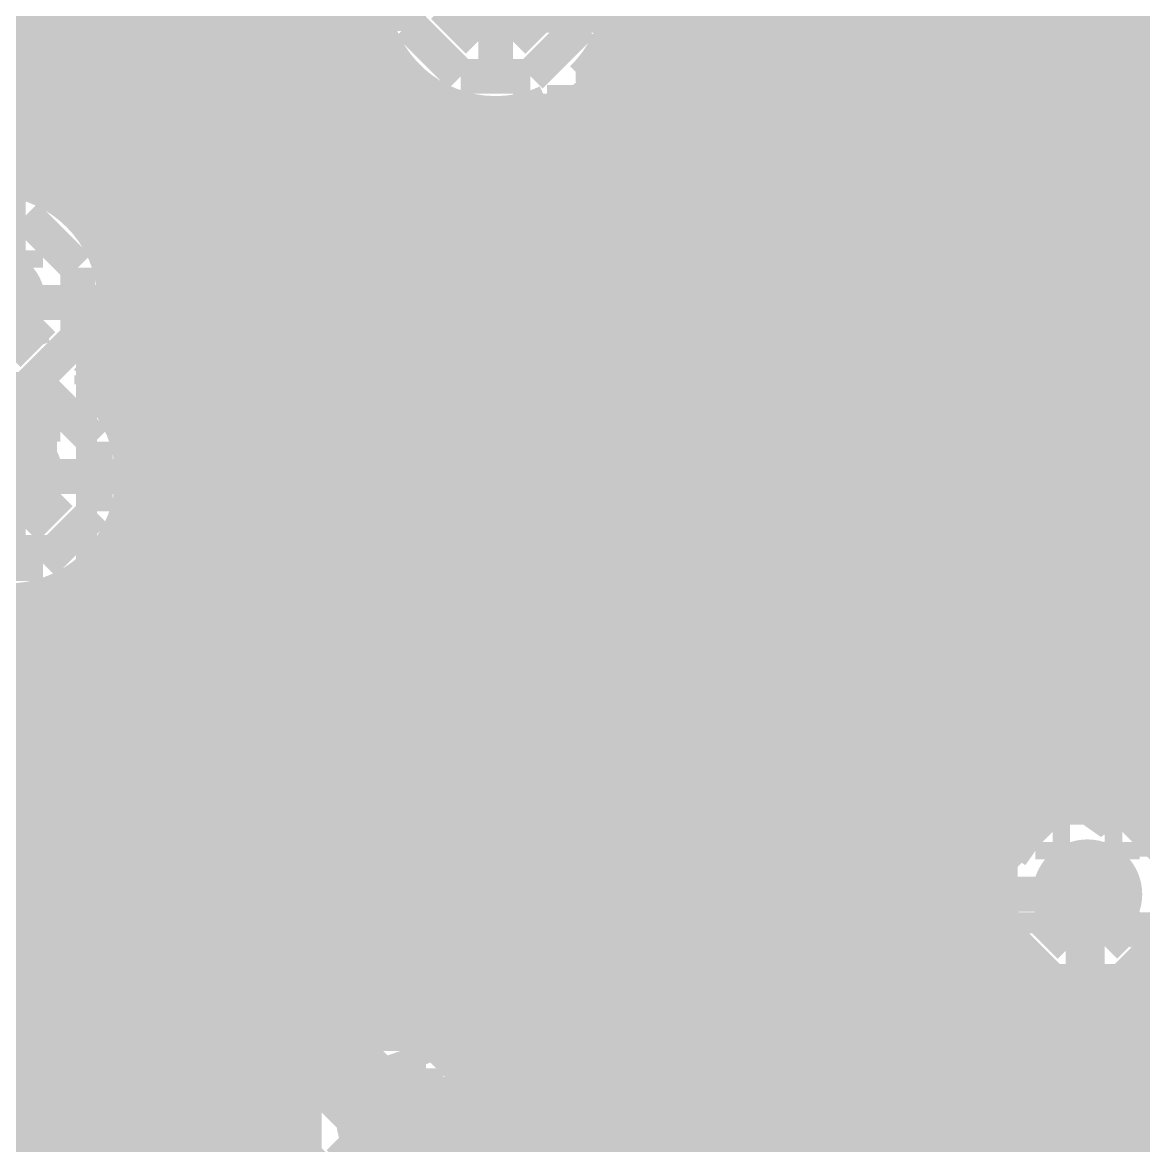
# Model space of a CAD drawing. Extents: x -5 to 157, y -120 to 103.
# Drawn here: x 12.68 to 20.86, y 2.99 to 11.19 of the extents above; entities that cross this region are included whole.
import ezdxf

# ---------------------------------------------------------------- set-up
doc = ezdxf.new("R2010")
doc.units = 0
doc.header["$MEASUREMENT"] = 0
doc.layers.get('0').update_dxf_attribs({"linetype": 'CONTINUOUS'})
for name, color, linetype in [('22-304-2_BOT', 7, 'CONTINUOUS'), ('22-304-2_DRD', 7, 'CONTINUOUS'), ('22-304-2_DRL', 2, 'CONTINUOUS'), ('22-304-2_IN1', 4, 'CONTINUOUS'), ('22-304-2_IN2', 3, 'CONTINUOUS'), ('22-304-2_SMB', 5, 'CONTINUOUS'), ('22-304-2_SPB', 14, 'CONTINUOUS'), ('22-304-2_SSB', 12, 'CONTINUOUS'), ('22-304-2_TOP', 13, 'CONTINUOUS'), ('THRUHOLE_TAP', 7, 'CONTINUOUS')]:
    doc.layers.add(name, color=color, linetype=linetype)

# ---------------------------------------------------------------- blocks, each defined once
blk = doc.blocks.new('RECTANGLE_3')
blk.add_solid([(0.4826, 0.4064), (0.4826, -0.4064), (-0.4826, 0.4064), (-0.4826, -0.4064)])
blk = doc.blocks.new('ROUND_39')
at = {"const_width": 0.40005}
blk.add_lwpolyline([(-0.200024, 0, 1), (0.200024, 0, 1)], format="xyb", close=True, dxfattribs=at)
blk = doc.blocks.new('RECTANGLE_47')
blk.add_solid([(0.4064, 0.4826), (0.4064, -0.4826), (-0.4064, 0.4826), (-0.4064, -0.4826)])
blk = doc.blocks.new('RECTANGLE_74')
blk.add_solid([(0.25019, 0.50038), (0.25019, -0.50038), (-0.25019, 0.50038), (-0.25019, -0.50038)])
blk = doc.blocks.new('ROUND_88')
at = {"const_width": 0.10033}
blk.add_lwpolyline([(-0.050164, 0, 1), (0.050164, 0, 1)], format="xyb", close=True, dxfattribs=at)
blk = doc.blocks.new('ROUND_38')
at = {"const_width": 0.40005}
blk.add_lwpolyline([(-0.200024, 0, 1), (0.200024, 0, 1)], format="xyb", close=True, dxfattribs=at)
blk = doc.blocks.new('ROUND_42')
at = {"const_width": 0.40005}
blk.add_lwpolyline([(-0.200024, 0, 1), (0.200024, 0, 1)], format="xyb", close=True, dxfattribs=at)
blk = doc.blocks.new('ROUND_80')
at = {"const_width": 0.10033}
blk.add_lwpolyline([(-0.050164, 0, 1), (0.050164, 0, 1)], format="xyb", close=True, dxfattribs=at)

msp = doc.modelspace()

# ---------------------------------------------------------------- linework, layer by layer
at = {"layer": '22-304-2_BOT'}
for points, const_width in [([(2.54, 29.845), (5.08, 29.845), (9.017, 25.908), (9.017, 10.16), (10.414, 8.763), (10.414, 5.842), (13.335, 2.921), (13.335, -2.286), (13.6271, -2.5781), (16.4338, -2.5781)], 0.254), ([(13.081, 15.8623), (13.081, 9.7917)], 0.254), ([(11.684, 15.621), (11.684, 8.763), (12.573, 7.874)], 0.254), ([(13.2842, 15.36446), (13.2842, 9.49198)], 0.254), ([(13.5128, 15.36446), (13.5128, 9.2456)], 0.254), ([(13.7414, 15.36446), (13.7414, 9.2456)], 0.254), ([(13.97, 15.36446), (13.97, 9.2456)], 0.254), ([(14.1986, 15.36446), (14.1986, 9.2456)], 0.254), ([(14.4272, 15.36446), (14.4272, 9.2456)], 0.254), ([(14.6558, 15.36446), (14.6558, 9.2456)], 0.254), ([(14.8844, 15.36446), (14.8844, 9.2456)], 0.254), ([(15.113, 12.5603), (15.113, 5.78612)], 0.254), ([(17.7038, 11.43), (16.129, 11.43)], 0.635), ([(17.7038, 11.43), (16.129, 11.43)], 0.635), ([(15.27302, 11.1252), (13.081, 11.1252)], 0.254), ([(15.3416, 10.97788), (15.3416, 5.71246)], 0.254), ([(15.39494, 10.8966), (13.081, 10.8966)], 0.254), ([(15.5702, 10.71372), (15.5702, 9.2456)], 0.254), ([(15.63624, 10.668), (13.081, 10.668)], 0.254), ([(15.7988, 10.58418), (15.7988, 9.2456)], 0.254), ([(16.0274, 10.5283), (16.0274, 9.2456)], 0.254), ([(16.256, 10.53084), (16.256, 9.2456)], 0.254), ([(16.4846, 10.59434), (16.4846, 9.2456)], 0.254), ([(16.7894, 10.6045), (16.50492, 10.6045)], 0.254), ([(16.7894, 10.6045), (16.50492, 10.6045)], 0.254), ([(16.7132, 10.6045), (16.7132, 9.2456)], 0.254), ([(16.7894, 10.6045), (16.7894, 10.4394)], 0.254), ([(16.7894, 10.4394), (13.081, 10.4394)], 0.254), ([(18.2118, 10.4394), (16.7894, 10.4394)], 0.254), ([(16.9418, 10.4394), (16.9418, 9.2456)], 0.254), ([(17.1704, 10.4394), (17.1704, 9.2456)], 0.254), ([(17.399, 10.4394), (17.399, 9.2456)], 0.254), ([(17.6276, 10.4394), (17.6276, 9.2456)], 0.254), ([(17.8562, 10.4394), (17.8562, 9.2456)], 0.254), ([(18.0848, 10.4394), (18.0848, 9.2456)], 0.254), ([(18.3134, 10.4394), (18.3134, 9.2456)], 0.254), ([(18.542, 10.4394), (18.542, 9.2456)], 0.254), ([(19.58594, 10.4394), (18.6182, 10.4394)], 0.254), ([(18.7706, 10.4394), (18.7706, 9.2456)], 0.254), ([(18.9992, 10.4394), (18.9992, 9.2456)], 0.254), ([(19.2278, 10.4394), (19.2278, 9.2456)], 0.254), ([(19.4564, 10.4394), (19.4564, 10.1854)], 0.254), ([(19.46402, 10.2108), (13.081, 10.2108)], 0.254), ([(19.41576, 9.9822), (13.081, 9.9822)], 0.254), ([(13.97, 9.906), (13.97, 8.3312), (13.97, 9.906)], 0.254), ([(13.97, 8.3312), (13.97, 9.906)], 0.254), ([(16.51, 9.906), (16.51, 8.3312)], 0.254), ([(16.51, 9.906), (16.51, 8.3312)], 0.254), ([(16.51, 8.3312), (16.51, 9.906)], 0.254), ([(18.415, 9.906), (18.415, 8.3312), (18.415, 9.906)], 0.254), ([(20.32, 9.906), (20.32, 8.3312)], 0.254), ([(19.42592, 9.7536), (13.1191, 9.7536)], 0.254), ([(19.4564, 9.6266), (19.4564, 9.2456)], 0.254), ([(19.49704, 9.525), (13.26896, 9.525)], 0.254), ([(19.6469, 9.2964), (13.34008, 9.2964)], 0.254), ([(14.9606, 9.2456), (13.3477, 9.2456)], 0.254), ([(13.97, 9.1821), (13.97, 8.3312)], 0.381), ([(14.9606, 9.2456), (14.9606, 7.8232)], 0.254), ([(15.5194, 9.2456), (15.5194, 7.8232)], 0.254), ([(17.4244, 9.2456), (15.5194, 9.2456)], 0.254), ([(16.51, 9.1821), (16.51, 8.3312)], 0.381), ([(17.5006, 9.2456), (17.4244, 9.2456)], 0.254), ([(19.3294, 9.2456), (17.5006, 9.2456)], 0.254), ([(18.415, 9.1821), (18.415, 8.3312)], 0.381), ([(19.4056, 9.2456), (19.3294, 9.2456)], 0.254), ([(19.685, 9.2456), (19.4056, 9.2456)], 0.254), ([(21.2344, 9.2456), (20.955, 9.2456)], 0.254), ([(15.5194, 9.0678), (14.9606, 9.0678)], 0.254), ([(15.5194, 8.8392), (14.9606, 8.8392)], 0.254), ([(15.5194, 8.6106), (14.9606, 8.6106)], 0.254), ([(14.8971, 8.3312), (13.97, 8.3312)], 0.381), ([(15.5194, 8.382), (14.9606, 8.382)], 0.254), ([(15.5829, 8.3312), (16.51, 8.3312)], 0.381), ([(15.5194, 8.1534), (14.9606, 8.1534)], 0.254), ([(15.5194, 7.9248), (14.9606, 7.9248)], 0.254), ([(14.9606, 7.8232), (14.9606, 7.4168)], 0.254), ([(15.5194, 7.8232), (15.5194, 7.4168)], 0.254), ([(15.5194, 7.6962), (14.9606, 7.6962)], 0.254), ([(15.5194, 7.4676), (14.9606, 7.4676)], 0.254), ([(14.9606, 7.4168), (14.9606, 6.0706)], 0.254), ([(15.5194, 7.4168), (15.5194, 5.9944)], 0.254), ([(15.5194, 7.239), (14.9606, 7.239)], 0.254), ([(15.5194, 7.0104), (14.9606, 7.0104)], 0.254), ([(13.97, 6.9088), (13.97, 5.1562)], 0.254), ([(17.22882, 4.445), (17.145, 4.52882), (17.145, 6.223), (16.51, 6.858), (16.51, 6.9088)], 0.254), ([(18.415, 6.9088), (18.415, 4.52882), (18.32864, 4.445)], 0.254), ([(22.225, 6.9088), (20.32, 6.9088)], 0.254), ([(15.5194, 6.7818), (14.9606, 6.7818)], 0.254), ([(15.5194, 6.5532), (14.9606, 6.5532)], 0.254), ([(15.5194, 6.3246), (14.9606, 6.3246)], 0.254), ([(15.5194, 6.096), (14.9606, 6.096)], 0.254), ([(14.9606, 6.0706), (14.9606, 5.9944)], 0.254), ([(14.9606, 5.9944), (14.9606, 5.7912)], 0.254), ([(16.47444, 5.9944), (15.5194, 5.9944)], 0.254), ([(15.5702, 5.9944), (15.5702, 5.51942)], 0.254), ([(15.7988, 5.9944), (15.7988, 5.29082)], 0.254), ([(16.0274, 5.9944), (16.0274, 5.06222)], 0.254), ([(16.256, 5.9944), (16.256, 4.83362)], 0.254), ([(16.47444, 5.9944), (16.51, 5.95884)], 0.254), ([(16.4846, 5.98424), (16.4846, 5.45338)], 0.254), ([(16.51, 5.95884), (16.51, 5.45338)], 0.254), ([(16.51, 5.8674), (14.9606, 5.8674)], 0.254), ([(15.0368, 5.7912), (14.9606, 5.7912)], 0.254), ([(16.51, 5.6388), (15.44828, 5.6388)], 0.254), ([(15.48892, 5.6007), (16.4719, 4.61772)], 0.254), ([(16.51, 5.45338), (16.4719, 5.45338)], 0.254), ([(16.4719, 5.45338), (16.4719, 4.61772)], 0.254), ([(16.4719, 5.4102), (15.67942, 5.4102)], 0.254), ([(19.41576, 1.905), (19.41576, 0.74676), (19.177, 0.508), (17.526, 0.508), (17.018, 1.016), (17.018, 3.175), (15.0368, 5.1562), (13.97, 5.1562)], 0.254), ([(16.4719, 5.1816), (15.90802, 5.1816)], 0.254), ([(16.4719, 4.953), (16.13662, 4.953)], 0.254), ([(20.447, 4.826), (20.41652, 4.79552), (20.41652, 1.905)], 0.254), ([(16.4719, 4.7244), (16.36522, 4.7244)], 0.254), ([(18.415, 1.905), (18.415, 3.048), (17.22882, 4.23164), (17.22882, 4.445)], 0.254), ([(18.91538, 1.905), (18.91538, 3.56362), (18.32864, 4.14782), (18.32864, 4.445)], 0.254), ([(13.97, 3.7338), (14.8082, 3.7338), (15.367, 3.175)], 0.635)]:
    msp.add_lwpolyline(points, dxfattribs=dict(at, const_width=const_width))
at = {"layer": '22-304-2_BOT', "const_width": 0.254}
for points in [[(15.22222, 11.43, 0.4142136), (16.129, 10.52322)], [(16.129, 10.52322, 0.1072388), (16.5048, 10.60476)], [(19.58594, 10.4394, 0.1584014), (19.41261, 9.906)], [(19.41322, 9.906, 0.2014867), (19.68519, 9.25849)], [(20.955, 9.2583, 0.2014867), (21.22705, 9.906)], [(13.3477, 9.2456, 0.172454), (13.08125, 9.79195)], [(15.48638, 5.60578, 0.1989124), (15.0368, 5.792)], [(15.48638, 5.60578, 0.1989124), (15.0368, 5.792)]]:
    msp.add_lwpolyline(points, format="xyb", dxfattribs=at)
at = {"layer": '22-304-2_DRD', "const_width": 0.254}
for points in [[(15.494, 11.684), (15.494, 11.176)], [(15.494, 11.684), (15.494, 11.176)], [(16.764, 11.176), (16.764, 11.684)], [(16.764, 11.176), (16.764, 11.684)], [(16.002, 11.049), (15.748, 11.303)], [(16.002, 11.049), (15.748, 11.303)], [(16.51, 11.303), (16.256, 11.049)], [(16.51, 11.303), (16.256, 11.049)], [(15.494, 11.176), (15.875, 10.795)], [(15.494, 11.176), (15.875, 10.795)], [(16.383, 10.795), (16.764, 11.176)], [(16.383, 10.795), (16.764, 11.176)], [(16.256, 11.049), (16.002, 11.049)], [(16.256, 11.049), (16.002, 11.049)], [(15.875, 10.795), (16.383, 10.795)], [(15.875, 10.795), (16.383, 10.795)], [(13.716, 10.541), (13.335, 10.16)], [(13.716, 10.541), (13.335, 10.16)], [(13.716, 10.541), (13.335, 10.16)], [(14.224, 10.541), (13.716, 10.541)], [(14.224, 10.541), (13.716, 10.541)], [(14.224, 10.541), (13.716, 10.541)], [(14.605, 10.16), (14.224, 10.541)], [(14.605, 10.16), (14.224, 10.541)], [(14.605, 10.16), (14.224, 10.541)], [(16.256, 10.541), (15.875, 10.16)], [(16.256, 10.541), (15.875, 10.16)], [(16.256, 10.541), (15.875, 10.16)], [(16.764, 10.541), (16.256, 10.541)], [(16.764, 10.541), (16.256, 10.541)], [(16.764, 10.541), (16.256, 10.541)], [(17.145, 10.16), (16.764, 10.541)], [(17.145, 10.16), (16.764, 10.541)], [(17.145, 10.16), (16.764, 10.541)], [(18.161, 10.541), (17.78, 10.16)], [(18.161, 10.541), (17.78, 10.16)], [(18.669, 10.541), (18.161, 10.541)], [(18.669, 10.541), (18.161, 10.541)], [(19.05, 10.16), (18.669, 10.541)], [(19.05, 10.16), (18.669, 10.541)], [(20.066, 10.541), (19.685, 10.16)], [(20.574, 10.541), (20.066, 10.541)], [(20.955, 10.16), (20.574, 10.541)], [(13.716, 10.287), (13.716, 10.16)], [(13.843, 10.287), (13.716, 10.287)], [(13.716, 10.287), (13.716, 10.16)], [(13.843, 10.287), (13.716, 10.287)], [(13.716, 10.287), (13.716, 10.16)], [(13.843, 10.287), (13.716, 10.287)], [(13.843, 10.16), (13.843, 10.287)], [(13.843, 10.16), (13.843, 10.287)], [(13.843, 10.16), (13.843, 10.287)], [(14.097, 10.287), (14.097, 10.16)], [(14.224, 10.287), (14.097, 10.287)], [(14.097, 10.287), (14.097, 10.16)], [(14.224, 10.287), (14.097, 10.287)], [(14.097, 10.287), (14.097, 10.16)], [(14.224, 10.287), (14.097, 10.287)], [(14.224, 10.16), (14.224, 10.287)], [(14.224, 10.16), (14.224, 10.287)], [(14.224, 10.16), (14.224, 10.287)], [(16.256, 10.287), (16.256, 10.16)], [(16.383, 10.287), (16.256, 10.287)], [(16.256, 10.287), (16.256, 10.16)], [(16.383, 10.287), (16.256, 10.287)], [(16.256, 10.287), (16.256, 10.16)], [(16.383, 10.287), (16.256, 10.287)], [(16.383, 10.16), (16.383, 10.287)], [(16.383, 10.16), (16.383, 10.287)], [(16.383, 10.16), (16.383, 10.287)], [(16.637, 10.287), (16.637, 10.16)], [(16.764, 10.287), (16.637, 10.287)], [(16.637, 10.287), (16.637, 10.16)], [(16.764, 10.287), (16.637, 10.287)], [(16.637, 10.287), (16.637, 10.16)], [(16.764, 10.287), (16.637, 10.287)], [(16.764, 10.16), (16.764, 10.287)], [(16.764, 10.16), (16.764, 10.287)], [(16.764, 10.16), (16.764, 10.287)], [(18.161, 10.287), (18.161, 10.16)], [(18.288, 10.287), (18.161, 10.287)], [(18.161, 10.287), (18.161, 10.16)], [(18.288, 10.287), (18.161, 10.287)], [(18.288, 10.16), (18.288, 10.287)], [(18.288, 10.16), (18.288, 10.287)], [(18.542, 10.287), (18.542, 10.16)], [(18.669, 10.287), (18.542, 10.287)], [(18.542, 10.287), (18.542, 10.16)], [(18.669, 10.287), (18.542, 10.287)], [(18.669, 10.16), (18.669, 10.287)], [(18.669, 10.16), (18.669, 10.287)], [(20.066, 10.287), (20.066, 10.16)], [(20.193, 10.287), (20.066, 10.287)], [(20.193, 10.16), (20.193, 10.287)], [(20.447, 10.287), (20.447, 10.16)], [(20.574, 10.287), (20.447, 10.287)], [(20.574, 10.16), (20.574, 10.287)], [(13.335, 10.16), (13.335, 9.652)], [(13.335, 10.16), (13.335, 9.652)], [(13.335, 10.16), (13.335, 9.652)], [(13.716, 10.16), (13.843, 10.16)], [(13.716, 10.16), (13.843, 10.16)], [(13.716, 10.16), (13.843, 10.16)], [(14.097, 10.16), (14.224, 10.16)], [(14.097, 10.16), (14.224, 10.16)], [(14.097, 10.16), (14.224, 10.16)], [(14.605, 9.652), (14.605, 10.16)], [(14.605, 9.652), (14.605, 10.16)], [(14.605, 9.652), (14.605, 10.16)], [(15.875, 10.16), (15.875, 9.652)], [(15.875, 10.16), (15.875, 9.652)], [(15.875, 10.16), (15.875, 9.652)], [(16.256, 10.16), (16.383, 10.16)], [(16.256, 10.16), (16.383, 10.16)], [(16.256, 10.16), (16.383, 10.16)], [(16.637, 10.16), (16.764, 10.16)], [(16.637, 10.16), (16.764, 10.16)], [(16.637, 10.16), (16.764, 10.16)], [(17.145, 9.652), (17.145, 10.16)], [(17.145, 9.652), (17.145, 10.16)], [(17.145, 9.652), (17.145, 10.16)], [(17.78, 10.16), (17.78, 9.652)], [(17.78, 10.16), (17.78, 9.652)], [(18.161, 10.16), (18.288, 10.16)], [(18.161, 10.16), (18.288, 10.16)], [(18.542, 10.16), (18.669, 10.16)], [(18.542, 10.16), (18.669, 10.16)], [(19.05, 9.652), (19.05, 10.16)], [(19.05, 9.652), (19.05, 10.16)], [(19.685, 10.16), (19.685, 9.652)], [(20.066, 10.16), (20.193, 10.16)], [(20.447, 10.16), (20.574, 10.16)], [(20.955, 9.652), (20.955, 10.16)], [(12.7, 9.779), (12.192, 9.779)], [(13.081, 9.398), (12.7, 9.779)], [(13.843, 9.525), (13.589, 9.779)], [(13.843, 9.525), (13.589, 9.779)], [(13.843, 9.525), (13.589, 9.779)], [(14.351, 9.779), (14.097, 9.525)], [(14.351, 9.779), (14.097, 9.525)], [(14.351, 9.779), (14.097, 9.525)], [(16.383, 9.525), (16.129, 9.779)], [(16.383, 9.525), (16.129, 9.779)], [(16.383, 9.525), (16.129, 9.779)], [(16.891, 9.779), (16.637, 9.525)], [(16.891, 9.779), (16.637, 9.525)], [(16.891, 9.779), (16.637, 9.525)], [(18.288, 9.525), (18.034, 9.779)], [(18.288, 9.525), (18.034, 9.779)], [(18.796, 9.779), (18.542, 9.525)], [(18.796, 9.779), (18.542, 9.525)], [(20.193, 9.525), (19.939, 9.779)], [(20.701, 9.779), (20.447, 9.525)], [(13.335, 9.652), (13.716, 9.271)], [(13.335, 9.652), (13.716, 9.271)], [(13.335, 9.652), (13.716, 9.271)], [(14.224, 9.271), (14.605, 9.652)], [(14.224, 9.271), (14.605, 9.652)], [(14.224, 9.271), (14.605, 9.652)], [(15.875, 9.652), (16.256, 9.271)], [(15.875, 9.652), (16.256, 9.271)], [(15.875, 9.652), (16.256, 9.271)], [(16.764, 9.271), (17.145, 9.652)], [(16.764, 9.271), (17.145, 9.652)], [(16.764, 9.271), (17.145, 9.652)], [(17.78, 9.652), (18.161, 9.271)], [(17.78, 9.652), (18.161, 9.271)], [(18.669, 9.271), (19.05, 9.652)], [(18.669, 9.271), (19.05, 9.652)], [(19.685, 9.652), (20.066, 9.271)], [(20.574, 9.271), (20.955, 9.652)], [(12.573, 9.525), (12.573, 9.398)], [(12.7, 9.525), (12.573, 9.525)], [(12.7, 9.398), (12.7, 9.525)], [(14.097, 9.525), (13.843, 9.525)], [(14.097, 9.525), (13.843, 9.525)], [(14.097, 9.525), (13.843, 9.525)], [(16.637, 9.525), (16.383, 9.525)], [(16.637, 9.525), (16.383, 9.525)], [(16.637, 9.525), (16.383, 9.525)], [(18.542, 9.525), (18.288, 9.525)], [(18.542, 9.525), (18.288, 9.525)], [(20.447, 9.525), (20.193, 9.525)], [(12.573, 9.398), (12.7, 9.398)], [(13.081, 8.89), (13.081, 9.398)], [(13.716, 9.271), (14.224, 9.271)], [(13.716, 9.271), (14.224, 9.271)], [(13.716, 9.271), (14.224, 9.271)], [(16.256, 9.271), (16.764, 9.271)], [(16.256, 9.271), (16.764, 9.271)], [(16.256, 9.271), (16.764, 9.271)], [(18.161, 9.271), (18.669, 9.271)], [(18.161, 9.271), (18.669, 9.271)], [(20.066, 9.271), (20.574, 9.271)], [(12.827, 9.017), (12.573, 8.763)], [(12.7, 8.509), (13.081, 8.89)], [(12.573, 8.763), (12.319, 8.763)], [(12.192, 8.509), (12.7, 8.509)], [(12.827, 8.509), (12.319, 8.509)], [(13.208, 8.128), (12.827, 8.509)], [(12.7, 8.255), (12.7, 8.128)], [(12.827, 8.255), (12.7, 8.255)], [(12.827, 8.128), (12.827, 8.255)], [(12.7, 8.128), (12.827, 8.128)], [(13.208, 7.62), (13.208, 8.128)], [(12.954, 7.747), (12.7, 7.493)], [(12.827, 7.239), (13.208, 7.62)], [(12.7, 7.493), (12.446, 7.493)], [(12.319, 7.239), (12.827, 7.239)], [(20.193, 5.461), (19.812, 5.08)], [(20.701, 5.461), (20.193, 5.461)], [(21.082, 5.08), (20.701, 5.461)], [(20.193, 5.207), (20.193, 5.08)], [(20.32, 5.207), (20.193, 5.207)], [(20.32, 5.08), (20.32, 5.207)], [(20.574, 5.207), (20.574, 5.08)], [(20.701, 5.207), (20.574, 5.207)], [(20.701, 5.08), (20.701, 5.207)], [(19.812, 5.08), (19.812, 4.572)], [(20.193, 5.08), (20.32, 5.08)], [(20.574, 5.08), (20.701, 5.08)], [(20.32, 4.445), (20.066, 4.699)], [(20.828, 4.699), (20.574, 4.445)], [(19.812, 4.572), (20.193, 4.191)], [(20.701, 4.191), (21.082, 4.572)], [(20.574, 4.445), (20.32, 4.445)], [(20.193, 4.191), (20.701, 4.191)], [(15.113, 3.81), (14.732, 3.429)], [(15.621, 3.81), (15.113, 3.81)], [(16.002, 3.429), (15.621, 3.81)], [(15.113, 3.556), (15.113, 3.429)], [(15.24, 3.556), (15.113, 3.556)], [(15.24, 3.429), (15.24, 3.556)], [(15.494, 3.556), (15.494, 3.429)], [(15.621, 3.556), (15.494, 3.556)], [(15.621, 3.429), (15.621, 3.556)], [(14.732, 3.429), (14.732, 2.921)], [(15.113, 3.429), (15.24, 3.429)], [(15.494, 3.429), (15.621, 3.429)], [(16.002, 2.921), (16.002, 3.429)], [(15.24, 2.794), (14.986, 3.048)], [(15.748, 3.048), (15.494, 2.794)], [(14.732, 2.921), (15.113, 2.54)], [(15.621, 2.54), (16.002, 2.921)]]:
    msp.add_lwpolyline(points, dxfattribs=at)
at = {"layer": '22-304-2_IN1', "const_width": 0.254}
for points in [[(13.6398, 17.61744), (13.6398, 10.75182)], [(13.4112, 17.53108), (13.4112, 10.61974)], [(13.1826, 15.97914), (13.1826, 10.35812)], [(12.954, 15.75816), (12.954, 9.89584)], [(12.7254, 15.6464), (12.7254, 10.0076)], [(13.8684, 14.32814), (13.8684, 10.8077)], [(14.097, 14.10716), (14.097, 10.80516)], [(14.3256, 13.9954), (14.3256, 10.74166)], [(15.0114, 14.0462), (15.0114, 4.572)], [(14.5542, 13.95222), (14.5542, 10.59942)], [(14.7828, 13.96746), (14.7828, 10.30986)], [(17.7546, 13.20038), (17.7546, 10.5283)], [(17.0688, 13.08608), (17.0688, 10.61974)], [(17.526, 13.09878), (17.526, 10.08888)], [(17.2974, 13.06322), (17.2974, 10.35812)], [(15.23746, 11.2522), (10.72388, 11.2522)], [(15.24, 11.24712), (15.24, 4.572)], [(17.87144, 11.2522), (17.018, 11.2522)], [(15.3162, 11.0236), (10.92708, 11.0236)], [(17.78762, 11.0236), (16.93926, 11.0236)], [(16.8402, 10.86612), (16.8402, 10.75182)], [(17.78, 10.922), (17.78, 10.5537)], [(18.415, 10.922), (18.415, 10.63498)], [(23.4442, 10.922), (18.415, 10.922)], [(18.6182, 10.922), (18.6182, 10.60704)], [(18.8468, 10.922), (18.8468, 10.49274)], [(19.0754, 10.922), (19.0754, 10.21588)], [(19.304, 10.922), (19.304, -14.6304)], [(19.5326, 10.922), (19.5326, -14.58722)], [(19.7612, 10.922), (19.7612, 5.07492)], [(19.9898, 10.922), (19.9898, 5.39496)], [(20.2184, 10.922), (20.2184, 5.51942)], [(20.447, 10.922), (20.447, 5.55498)], [(20.6756, 10.922), (20.6756, 5.51942)], [(20.9042, 10.922), (20.9042, 5.39496)], [(13.78712, 10.795), (11.03122, 10.795)], [(15.4813, 10.795), (14.15288, 10.795)], [(15.4686, 10.8077), (15.4686, 4.572)], [(17.78, 10.795), (16.7767, 10.795)], [(23.40356, 10.7442), (18.415, 10.7442)], [(15.6972, 10.63244), (15.6972, 10.30986)], [(13.3477, 10.5664), (11.06678, 10.5664)], [(15.8496, 10.5664), (14.5923, 10.5664)], [(17.78, 10.5664), (17.1323, 10.5664)], [(23.41626, 10.5156), (18.81632, 10.5156)], [(13.17244, 10.3378), (11.04392, 10.3378)], [(15.71244, 10.3378), (14.76756, 10.3378)], [(17.61744, 10.3378), (17.30756, 10.3378)], [(23.5077, 10.287), (19.0373, 10.287)], [(13.08608, 10.1092), (10.95756, 10.1092)], [(15.62608, 10.1092), (14.85392, 10.1092)], [(17.53108, 10.1092), (17.39392, 10.1092)], [(23.72868, 10.0584), (19.12874, 10.0584)], [(13.06322, 9.8806), (12.97686, 9.8806)], [(15.60322, 9.8806), (14.87678, 9.8806)], [(17.50822, 9.8806), (17.41678, 9.8806)], [(28.58008, 9.8298), (19.14144, 9.8298)], [(17.526, 9.72312), (17.526, 4.572)], [(15.63878, 9.652), (14.84122, 9.652)], [(17.54378, 9.652), (17.38122, 9.652)], [(19.0754, 9.59612), (19.0754, -14.76756)], [(28.26004, 9.6012), (19.07794, 9.6012)], [(14.7828, 9.50214), (14.7828, 4.572)], [(15.6972, 9.50214), (15.6972, 4.572)], [(15.74038, 9.4234), (14.73708, 9.4234)], [(17.64538, 9.4234), (17.27708, 9.4234)], [(17.2974, 9.45388), (17.2974, 4.572)], [(18.8468, 9.31672), (18.8468, -15.1511)], [(28.13558, 9.3726), (18.91284, 9.3726)], [(17.7546, 9.2837), (17.7546, 4.572)], [(17.78, 9.2583), (17.78, 4.572)], [(13.40612, 9.1948), (13.35278, 9.1948)], [(13.4112, 9.18972), (13.4112, 8.22198)], [(15.94612, 9.1948), (14.53388, 9.1948)], [(14.5542, 9.21004), (14.5542, 4.572)], [(15.9258, 9.21004), (15.9258, 4.572)], [(17.0688, 9.18972), (17.0688, 4.572)], [(17.78, 9.1948), (17.07388, 9.1948)], [(18.415, 9.17702), (18.415, 3.937)], [(28.10002, 9.144), (18.415, 9.144)], [(18.6182, 9.20496), (18.6182, -3.04292)], [(13.6398, 9.06018), (13.6398, 4.572)], [(14.3256, 9.07034), (14.3256, 4.572)], [(16.1544, 9.07034), (16.1544, 4.572)], [(16.8402, 9.06018), (16.8402, 4.572)], [(13.8684, 9.0043), (13.8684, 4.572)], [(14.097, 9.00684), (14.097, 4.572)], [(16.383, 9.00684), (16.383, 4.572)], [(16.6116, 9.0043), (16.6116, 4.572)], [(17.78, 8.9662), (13.335, 8.9662)], [(28.13558, 8.9154), (18.415, 8.9154)], [(17.78, 8.7376), (13.25626, 8.7376)], [(28.26004, 8.6868), (18.415, 8.6868)], [(13.1826, 8.61314), (13.1826, 8.5471)], [(17.78, 8.509), (13.2207, 8.509)], [(28.39212, 8.4582), (18.415, 8.4582)], [(17.78, 8.2804), (13.38326, 8.2804)], [(28.19146, 8.2296), (18.415, 8.2296)], [(17.78, 8.0518), (13.462, 8.0518)], [(28.11018, 8.001), (18.415, 8.001)], [(17.78, 7.8232), (13.47978, 7.8232)], [(28.1051, 7.7724), (18.415, 7.7724)], [(17.78, 7.5946), (13.4366, 7.5946)], [(13.4112, 7.52602), (13.4112, 4.572)], [(28.17876, 7.5438), (18.415, 7.5438)], [(17.78, 7.366), (13.32484, 7.366)], [(27.7749, 7.3152), (18.415, 7.3152)], [(13.1826, 7.2009), (13.1826, 4.572)], [(17.78, 7.1374), (13.10386, 7.1374)], [(27.39136, 7.0866), (18.415, 7.0866)], [(12.954, 7.05104), (12.954, 4.572)], [(12.7254, 6.97992), (12.7254, 4.572)], [(17.78, 6.9088), (11.70686, 6.9088)], [(27.2542, 6.858), (18.415, 6.858)], [(17.78, 6.6802), (11.99642, 6.6802)], [(27.21102, 6.6294), (18.415, 6.6294)], [(17.78, 6.4516), (12.13866, 6.4516)], [(27.23896, 6.4008), (18.415, 6.4008)], [(17.78, 6.223), (12.20216, 6.223)], [(26.48712, 6.1722), (18.415, 6.1722)], [(17.78, 5.9944), (12.2047, 5.9944)], [(26.28646, 5.9436), (18.415, 5.9436)], [(17.78, 5.7658), (12.14882, 5.7658)], [(26.20518, 5.715), (18.415, 5.715)], [(17.78, 5.5372), (12.01674, 5.5372)], [(20.13712, 5.4864), (18.415, 5.4864)], [(26.2001, 5.4864), (20.75688, 5.4864)], [(17.78, 5.3086), (11.75512, 5.3086)], [(19.85772, 5.2578), (18.415, 5.2578)], [(17.78, 5.08), (-4.191, 5.08)], [(19.74596, 5.0292), (18.415, 5.0292)], [(17.78, 4.8514), (-4.191, 4.8514)], [(19.71802, 4.8006), (18.415, 4.8006)], [(17.78, 4.6228), (-4.191, 4.6228)], [(17.78, 4.572), (4.445, 4.572)], [(19.7612, 4.572), (18.415, 4.572)], [(19.7612, 4.57708), (19.7612, -14.61516)], [(19.89836, 4.3434), (18.415, 4.3434)], [(19.9898, 4.25704), (19.9898, -7.4549)], [(20.9042, 4.25704), (20.9042, 0.45466)], [(20.2819, 4.1148), (18.415, 4.1148)], [(20.2184, 4.13258), (20.2184, -7.07136)], [(20.447, 4.09702), (20.447, 0.10414)], [(32.004, 4.1148), (20.60956, 4.1148)], [(20.6756, 4.13258), (20.6756, 0.35052)], [(18.415, 3.937), (4.445, 3.937)], [(12.6746, 3.937), (12.6746, -16.002)], [(12.9032, 3.937), (12.9032, -16.002)], [(13.1318, 3.937), (13.1318, -16.002)], [(13.3604, 3.937), (13.3604, -16.002)], [(13.589, 3.937), (13.589, -0.90932)], [(13.8176, 3.937), (13.8176, 0.37084)], [(14.0462, 3.937), (14.0462, 0.53594)], [(14.2748, 3.937), (14.2748, 0.59944)], [(14.5034, 3.937), (14.5034, 0.58674)], [(14.732, 3.937), (14.732, 3.53314)], [(14.9606, 3.937), (14.9606, 3.77952)], [(15.1892, 3.937), (15.1892, 3.88366)], [(15.4178, 3.937), (15.4178, 3.90144)], [(15.6464, 3.937), (15.6464, 3.8481)], [(15.875, 3.937), (15.875, 3.69824)], [(16.1036, 3.937), (16.1036, -16.002)], [(16.3322, 3.937), (16.3322, -16.002)], [(16.5608, 3.937), (16.5608, -16.002)], [(16.7894, 3.937), (16.7894, -16.002)], [(17.018, 3.937), (17.018, -16.002)], [(17.2466, 3.937), (17.2466, -16.002)], [(17.4752, 3.937), (17.4752, -3.0099)], [(17.7038, 3.937), (17.7038, -2.82956)], [(17.9324, 3.937), (17.9324, -2.7559)], [(18.161, 3.937), (18.161, -2.76098)], [(18.3896, 3.937), (18.3896, -2.84226)], [(15.2019, 3.8862), (4.445, 3.8862)], [(32.004, 3.8862), (15.52956, 3.8862)], [(14.81836, 3.6576), (4.445, 3.6576)], [(32.004, 3.6576), (15.9131, 3.6576)], [(14.6812, 3.429), (4.445, 3.429)], [(32.004, 3.429), (16.05026, 3.429)], [(14.63802, 3.2004), (4.445, 3.2004)], [(32.004, 3.2004), (16.09598, 3.2004)], [(14.66596, 2.9718), (11.80592, 2.9718)], [(32.004, 2.9718), (16.06804, 2.9718)]]:
    msp.add_lwpolyline(points, dxfattribs=at)
for points in [[(18.415, 11.557, 0.4142136), (17.78, 10.922)], [(15.22222, 11.43, 0.3343277), (15.87754, 10.55624)], [(16.76146, 10.77722, 0.2030242), (17.03791, 11.43)], [(13.97, 10.81278, 0.4142136), (13.06322, 9.906)], [(13.97, 10.81278, 0.4142136), (13.06322, 9.906)], [(14.87678, 9.906, 0.4142136), (13.97, 10.81278)], [(14.87678, 9.906, 0.4142136), (13.97, 10.81278)], [(17.41678, 9.906, 0.3341116), (16.76146, 10.77722)], [(17.41678, 9.906, 0.3341116), (16.76146, 10.77722)], [(19.14398, 9.906, 0.4142136), (18.415, 10.63498)], [(19.14398, 9.906, 0.4142136), (18.415, 10.63498)], [(15.87754, 10.55624, 0.2025171), (15.60291, 9.906)], [(15.87754, 10.55624, 0.2025171), (15.60291, 9.906)], [(17.78, 10.5537, 0.2014867), (17.50795, 9.906)], [(17.78, 10.5537, 0.2014867), (17.50795, 9.906)], [(13.0683, 9.8044, 0.1912063), (12.446, 10.0514)], [(13.06322, 9.906, 0.0280586), (13.06892, 9.80447)], [(13.06322, 9.906, 0.0280586), (13.06892, 9.80447)], [(13.97, 8.99922, 0.4142136), (14.87678, 9.906)], [(13.97, 8.99922, 0.4142136), (14.87678, 9.906)], [(15.60322, 9.906, 0.4142136), (16.51, 8.99922)], [(15.60322, 9.906, 0.4142136), (16.51, 8.99922)], [(16.51, 8.99922, 0.4142136), (17.41678, 9.906)], [(16.51, 8.99922, 0.4142136), (17.41678, 9.906)], [(17.50822, 9.906, 0.2014867), (17.78019, 9.25849)], [(17.50822, 9.906, 0.2014867), (17.78019, 9.25849)], [(18.415, 9.17702, 0.4142136), (19.14398, 9.906)], [(18.415, 9.17702, 0.4142136), (19.14398, 9.906)], [(13.35278, 9.144, 0.0280581), (13.34708, 9.24553)], [(13.3477, 9.2456, 0.1912063), (13.97, 8.9986)], [(13.3477, 9.2456, 0.1912063), (13.97, 8.9986)], [(13.15212, 8.5725, 0.1717643), (13.35441, 9.144)], [(13.47978, 7.874, 0.2232435), (13.15176, 8.57206)], [(11.66622, 7.874, 0.4142136), (12.573, 6.96722)], [(12.573, 6.96722, 0.4142136), (13.47978, 7.874)], [(20.447, 5.55498, 0.4142136), (19.71802, 4.826)], [(21.17598, 4.826, 0.4142136), (20.447, 5.55498)], [(19.71802, 4.826, 0.4142136), (20.447, 4.09702)], [(20.447, 4.09702, 0.4142136), (21.17598, 4.826)], [(15.367, 3.90398, 0.4142136), (14.63802, 3.175)], [(16.09598, 3.175, 0.4142136), (15.367, 3.90398)], [(14.63802, 3.175, 0.4142136), (15.367, 2.44602)], [(15.367, 2.44602, 0.4142136), (16.09598, 3.175)]]:
    msp.add_lwpolyline(points, format="xyb", dxfattribs=at)
at = {"layer": '22-304-2_IN2', "const_width": 0.254}
for points in [[(19.685, 33.13938), (19.685, 10.71118)], [(19.4564, 32.91078), (19.4564, 10.45972)], [(17.1704, 30.62478), (17.1704, -21.09978)], [(14.4272, 28.58262), (14.4272, 3.58648)], [(14.6558, 28.58516), (14.6558, 3.91414)], [(14.8844, 28.61564), (14.8844, 4.07924)], [(19.2278, 24.60752), (19.2278, -13.05052)], [(17.399, 24.50592), (17.399, -21.32838)], [(17.6276, 24.23414), (17.6276, -21.55698)], [(18.9992, 24.27986), (18.9992, -13.20546)], [(17.8562, 24.08682), (17.8562, -21.78558)], [(18.7706, 24.11222), (18.7706, -13.50264)], [(18.0848, 24.01316), (18.0848, -22.01418)], [(18.3134, 23.99284), (18.3134, -22.24278)], [(18.542, 24.02332), (18.542, -22.47138)], [(14.1986, 18.14576), (14.1986, 0.88646)], [(13.97, 17.72666), (13.97, 0.8255)], [(13.7414, 17.5387), (13.7414, 0.6985)], [(13.5128, 17.43456), (13.5128, 8.28548)], [(19.9136, 16.04264), (19.9136, 10.84834)], [(13.2842, 15.91818), (13.2842, 9.73582)], [(20.1422, 15.74546), (20.1422, 10.91692)], [(13.0556, 15.6845), (13.0556, 9.9695)], [(12.827, 15.5575), (12.827, 10.0965)], [(20.3708, 15.59052), (20.3708, 10.92962)], [(20.5994, 15.50924), (20.5994, 10.89406)], [(12.5984, 15.15364), (12.5984, 10.15746)], [(20.828, 15.10792), (20.828, 10.79754)], [(15.113, 11.28522), (15.113, 4.16814)], [(15.14856, 11.1252), (11.00328, 11.1252)], [(25.11552, 11.1252), (17.10944, 11.1252)], [(15.2527, 10.8966), (11.12266, 10.8966)], [(20.05076, 10.8966), (17.0053, 10.8966)], [(25.03424, 10.8966), (20.5867, 10.8966)], [(16.9418, 10.80262), (16.9418, -20.87118)], [(15.3416, 10.77214), (15.3416, 4.20116)], [(15.44066, 10.668), (11.17854, 10.668)], [(19.63166, 10.668), (16.8148, 10.668)], [(15.5702, 10.56894), (15.5702, 4.18084)], [(16.7132, 10.58672), (16.7132, -20.64258)], [(15.7988, 10.45718), (15.7988, 4.10464)], [(16.4846, 10.46734), (16.4846, -9.60628)], [(15.85976, 10.4394), (11.18108, 10.4394)], [(16.0274, 10.40892), (16.0274, 3.95986)], [(16.256, 10.41146), (16.256, 3.68808)], [(19.4437, 10.4394), (16.3957, 10.4394)], [(19.33956, 10.2108), (11.13028, 10.2108)], [(19.29638, 9.9822), (13.03782, 9.9822)], [(19.304, 9.7536), (13.2715, 9.7536)], [(19.3675, 9.525), (13.3985, 9.525)], [(19.4564, 9.35228), (19.4564, 5.0927)], [(19.4945, 9.2964), (13.45946, 9.2964)], [(19.72818, 9.0678), (13.46962, 9.0678)], [(19.685, 9.09828), (19.685, 5.5118)], [(27.80538, 9.0678), (20.91182, 9.0678)], [(20.828, 9.01446), (20.828, 5.7785)], [(19.9136, 8.96366), (19.9136, 5.7023)], [(20.1422, 8.89508), (20.1422, 5.80644)], [(20.5994, 8.91794), (20.5994, 5.83946)], [(27.84856, 8.8392), (13.42644, 8.8392)], [(20.3708, 8.87984), (20.3708, 5.84962)], [(27.9527, 8.6106), (13.3223, 8.6106)], [(27.93746, 8.382), (13.46454, 8.382)], [(27.84094, 8.1534), (13.56106, 8.1534)], [(27.80284, 7.9248), (13.59662, 7.9248)], [(27.81808, 7.6962), (13.58392, 7.6962)], [(13.5128, 7.46252), (13.5128, 0.46482)], [(27.38628, 7.4676), (13.51534, 7.4676)], [(27.13228, 7.239), (13.37818, 7.239)], [(13.2842, 7.13486), (13.2842, -0.85852)], [(26.99766, 7.0104), (13.12672, 7.0104)], [(13.0556, 6.96722), (13.0556, -16.98498)], [(12.5984, 6.84784), (12.5984, -16.52778)], [(12.827, 6.87832), (12.827, -16.75638)], [(26.92908, 6.7818), (12.065, 6.7818)], [(26.57602, 6.5532), (12.22248, 6.5532)], [(26.21026, 6.3246), (12.30376, 6.3246)], [(26.03246, 6.096), (12.32916, 6.096)], [(25.93594, 5.8674), (12.30376, 5.8674)], [(19.81962, 5.6388), (12.22248, 5.6388)], [(19.60372, 5.4102), (12.065, 5.4102)], [(19.48434, 5.1816), (11.76782, 5.1816)], [(19.42846, 4.953), (-1.27762, 4.953)], [(19.42592, 4.7244), (-1.27762, 4.7244)], [(19.4564, 4.55676), (19.4564, -12.96924)], [(19.47418, 4.4958), (-1.27762, 4.4958)], [(19.58594, 4.2672), (-1.27762, 4.2672)], [(19.685, 4.13766), (19.685, -7.47522)], [(14.81328, 4.0386), (-1.27762, 4.0386)], [(19.78914, 4.0386), (15.92072, 4.0386)], [(19.9136, 3.9497), (19.9136, -6.96214)], [(14.55928, 3.81), (-1.27762, 3.81)], [(20.30222, 3.81), (16.17218, 3.81)], [(20.1422, 3.84556), (20.1422, -6.75894)], [(43.815, 3.81), (20.59178, 3.81)], [(20.5994, 3.81), (20.5994, -6.59892)], [(20.828, 3.8735), (20.828, -6.60146)], [(20.3708, 3.80238), (20.3708, -6.64718)], [(14.42466, 3.5814), (0.56896, 3.5814)], [(43.815, 3.5814), (16.30934, 3.5814)], [(14.35608, 3.3528), (1.38176, 3.3528)], [(43.815, 3.3528), (16.37792, 3.3528)], [(14.34084, 3.1242), (1.8415, 3.1242)], [(43.815, 3.1242), (16.39062, 3.1242)], [(14.37894, 2.8956), (2.18186, 2.8956)], [(43.815, 2.8956), (16.35506, 2.8956)]]:
    msp.add_lwpolyline(points, dxfattribs=at)
for points in [[(15.10284, 11.43, 0.4142136), (16.129, 10.40384)], [(16.129, 10.40384, 0.4142136), (17.15516, 11.43)], [(20.32, 10.93216, 0.4142136), (19.29384, 9.906)], [(21.34616, 9.906, 0.4142136), (20.32, 10.93216)], [(13.47216, 9.144, 0.4142136), (12.446, 10.17016)], [(19.29384, 9.906, 0.4142136), (20.32, 8.87984)], [(20.32, 8.87984, 0.4142136), (21.34616, 9.906)], [(13.3096, 8.58774, 0.1440412), (13.47324, 9.144)], [(13.59916, 7.874, 0.1948193), (13.30995, 8.58808)], [(11.54684, 7.874, 0.4142136), (12.573, 6.84784)], [(12.573, 6.84784, 0.4142136), (13.59916, 7.874)], [(20.447, 5.85216, 0.4142136), (19.42084, 4.826)], [(21.47316, 4.826, 0.4142136), (20.447, 5.85216)], [(19.42084, 4.826, 0.4142136), (20.447, 3.79984)], [(20.447, 3.79984, 0.4142136), (21.47316, 4.826)], [(15.367, 4.20116, 0.4142136), (14.34084, 3.175)], [(16.39316, 3.175, 0.4142136), (15.367, 4.20116)], [(14.34084, 3.175, 0.4142136), (15.367, 2.14884)], [(15.367, 2.14884, 0.4142136), (16.39316, 3.175)]]:
    msp.add_lwpolyline(points, format="xyb", dxfattribs=at)
at = {"layer": '22-304-2_SSB'}
for points, const_width in [([(15.48892, 11.2014), (15.48892, 12.2174), (15.60576, 12.04976)], 0.1524), ([(14.88694, 11.2014), (14.53134, 12.2174), (15.00632, 12.2174)], 0.1524), ([(16.08836, 11.37158), (16.14932, 11.2014), (16.50492, 11.2014), (16.56334, 11.37158), (16.56334, 12.04976), (16.50492, 12.2174), (16.14932, 12.2174), (16.08836, 12.04976)], 0.1524), ([(19.8755, 10.6045), (16.9545, 10.6045), (16.9545, 12.2428), (19.8755, 12.2428), (19.8755, 10.6045)], 0.1524), ([(23.0505, 10.6045), (20.1295, 10.6045), (20.1295, 12.2428), (23.0505, 12.2428), (23.0505, 10.6045)], 0.1524), ([(15.36954, 11.2014), (15.60576, 11.2014)], 0.1524), ([(15.02918, 9.45388), (15.02918, 10.46988), (15.14856, 10.2997)], 0.1524), ([(16.1036, 9.62406), (16.04518, 9.45388), (15.68958, 9.45388), (15.63116, 9.62406), (15.63116, 9.96188), (15.748, 10.13206), (16.1036, 10.13206), (16.1036, 10.46988), (15.63116, 10.46988)], 0.1524), ([(16.46936, 9.62406), (16.52778, 9.45388), (16.88338, 9.45388), (16.9418, 9.62406), (16.9418, 10.2997), (16.88338, 10.46988), (16.52778, 10.46988), (16.46936, 10.2997)], 0.1524), ([(17.6276, 9.45388), (17.74698, 9.62406), (17.8054, 9.7917), (17.8054, 10.13206), (17.74698, 10.2997), (17.6276, 10.46988), (17.51076, 10.46988), (17.39138, 10.2997), (17.33296, 10.13206), (17.33296, 9.7917), (17.39138, 9.62406), (17.51076, 9.45388), (17.6276, 9.45388)], 0.1524), ([(18.6436, 9.62406), (18.58518, 9.45388), (18.22958, 9.45388), (18.17116, 9.62406), (18.17116, 9.96188), (18.288, 10.13206), (18.6436, 10.13206), (18.6436, 10.46988), (18.17116, 10.46988)], 0.1524), ([(19.00936, 9.62406), (19.06778, 9.45388), (19.42338, 9.45388), (19.4818, 9.62406), (19.4818, 10.2997), (19.42338, 10.46988), (19.06778, 10.46988), (19.00936, 10.2997)], 0.1524), ([(14.9098, 9.45388), (15.14856, 9.45388)], 0.1524), ([(12.3444, 8.7503), (12.3444, 9.1059), (12.17676, 9.16686), (12.00658, 9.16686), (11.8364, 9.1059), (11.8364, 8.7503), (12.00658, 8.69188), (12.17676, 8.69188), (12.8524, 8.9281)], 0.1524), ([(13.1445, 6.1595), (13.1445, 9.0805), (14.7828, 9.0805), (14.7828, 6.1595), (13.1445, 6.1595)], 0.1524), ([(15.6845, 6.1595), (15.6845, 9.0805), (17.3228, 9.0805), (17.3228, 6.1595), (15.6845, 6.1595)], 0.1524), ([(17.5895, 6.1595), (17.5895, 9.0805), (19.2278, 9.0805), (19.2278, 6.1595), (17.5895, 6.1595)], 0.1524), ([(21.1455, 9.0805), (21.1455, 6.1595), (19.5072, 6.1595), (19.5072, 9.0805), (21.1455, 9.0805)], 0.1524), ([(11.8364, 8.32866), (11.8364, 7.85368), (12.51458, 8.32866), (12.68476, 8.32866), (12.8524, 8.2677), (12.8524, 7.9121), (12.68476, 7.85368)], 0.1524), ([(11.8364, 7.37108), (12.8524, 7.37108), (12.68476, 7.2517)], 0.1524), ([(12.3444, 6.29666), (12.3444, 6.65226), (12.51458, 6.7691), (12.68476, 6.7691), (12.8524, 6.65226), (12.8524, 6.29666), (11.8364, 6.29666)], 0.1524), ([(13.1445, 2.9845), (13.1445, 5.9055), (14.7828, 5.9055), (14.7828, 2.9845), (13.1445, 2.9845)], 0.1524), ([(20.03806, 5.10032), (19.87042, 5.21716), (19.87042, 5.45592), (20.03806, 5.57276), (20.20824, 5.57276), (20.54606, 5.33654), (20.88642, 5.57276), (20.88642, 5.10032)], 0.1524), ([(15.28318, 5.461), (15.28318, 5.22478)], 0.1524), ([(15.28318, 5.34162), (16.29918, 5.34162), (16.129, 5.22478)], 0.1524), ([(18.923, 3.683), (16.637, 3.683), (16.637, 5.207), (18.923, 5.207), (18.923, 3.683)], 0.20066), ([(16.29918, 4.74218), (16.29918, 4.2672)], 0.1524), ([(19.87042, 4.73456), (19.87042, 4.49834)], 0.1524), ([(19.87042, 4.61772), (20.88642, 4.61772), (20.71624, 4.49834)], 0.1524), ([(15.28318, 4.50342), (16.29918, 4.50342)], 0.1524), ([(19.87042, 4.01574), (19.87042, 3.60172), (20.88642, 3.60172)], 0.1524), ([(15.28318, 3.90398), (16.29918, 3.54838)], 0.1524), ([(16.29918, 3.90398), (15.28318, 3.54838)], 0.1524)]:
    msp.add_lwpolyline(points, dxfattribs=dict(at, const_width=const_width))
at = {"layer": '22-304-2_TOP'}
for points, const_width in [([(15.367, 3.175), (36.449, 3.175), (43.815, 10.541), (43.815, 26.543), (47.625, 30.353), (87.757, 30.353), (90.932, 27.178), (90.932, 7.874), (94.615, 4.191), (113.411, 4.191), (114.808, 2.794)], 0.635), ([(16.129, 11.43), (23.495, 11.43), (23.749, 11.684), (28.575, 11.684), (29.21, 11.049), (31.623, 11.049), (32.385, 11.811), (32.385, 14.478)], 0.635), ([(16.129, 11.43), (15.494, 12.065), (4.191, 12.065), (2.159, 10.033), (2.159, 6.35), (6.477, 2.032), (6.477, -2.159), (3.683, -4.953), (3.683, -9.652), (15.113, -21.082), (19.177, -21.082), (20.193, -21.082)], 0.635), ([(15.1511, 11.2395), (10.73912, 11.2395)], 0.254), ([(12.5984, 11.2395), (12.5984, 10.03808)], 0.254), ([(12.827, 11.2395), (12.827, 9.96696)], 0.254), ([(13.0556, 11.2395), (13.0556, 9.8171)], 0.254), ([(13.2842, 11.2395), (13.2842, 9.779)], 0.254), ([(13.5128, 11.2395), (13.5128, 9.779)], 0.254), ([(13.7414, 11.2395), (13.7414, 9.779)], 0.254), ([(13.97, 11.2395), (13.97, 9.779)], 0.254), ([(14.1986, 11.2395), (14.1986, 9.779)], 0.254), ([(14.4272, 11.2395), (14.4272, 9.779)], 0.254), ([(14.6558, 11.2395), (14.6558, 9.779)], 0.254), ([(14.8844, 11.2395), (14.8844, 9.779)], 0.254), ([(15.113, 11.2395), (15.113, 9.779)], 0.254), ([(15.1511, 11.2395), (15.2781, 11.1125)], 0.254), ([(15.2654, 11.1252), (10.85342, 11.1252)], 0.254), ([(15.3416, 10.97788), (15.3416, 9.779)], 0.254), ([(15.39494, 10.8966), (10.99566, 10.8966)], 0.254), ([(15.5702, 10.71372), (15.5702, 9.779)], 0.254), ([(15.63624, 10.668), (11.05916, 10.668)], 0.254), ([(10.16, 10.541), (10.16, 8.382), (11.938, 6.604), (27.94, 6.604)], 0.254), ([(15.7988, 10.58418), (15.7988, 9.779)], 0.254), ([(16.0274, 10.5283), (16.0274, 9.779)], 0.254), ([(16.256, 10.53084), (16.256, 9.779)], 0.254), ([(16.4846, 10.59434), (16.4846, 9.779)], 0.254), ([(19.74088, 10.6045), (16.50492, 10.6045)], 0.254), ([(16.7132, 10.6045), (16.7132, 9.779)], 0.254), ([(16.9418, 10.6045), (16.9418, 9.779)], 0.254), ([(17.1704, 10.6045), (17.1704, 9.779)], 0.254), ([(17.399, 10.6045), (17.399, 9.779)], 0.254), ([(17.6276, 10.6045), (17.6276, 9.779)], 0.254), ([(17.8562, 10.6045), (17.8562, 9.779)], 0.254), ([(18.0848, 10.6045), (18.0848, 9.779)], 0.254), ([(18.3134, 10.6045), (18.3134, 9.779)], 0.254), ([(18.542, 10.6045), (18.542, 9.779)], 0.254), ([(18.7706, 10.6045), (18.7706, 9.779)], 0.254), ([(18.9992, 10.6045), (18.9992, 9.779)], 0.254), ([(19.2278, 10.6045), (19.2278, 9.779)], 0.254), ([(19.4564, 10.6045), (19.4564, 10.1854)], 0.254), ([(19.685, 10.6045), (19.685, 10.5537)], 0.254), ([(23.495, 10.6045), (20.89912, 10.6045)], 0.254), ([(19.58594, 10.4394), (11.0617, 10.4394)], 0.254), ([(19.46402, 10.2108), (11.00582, 10.2108)], 0.254), ([(19.41576, 9.9822), (12.79398, 9.9822)], 0.254), ([(19.42084, 9.779), (13.0937, 9.779)], 0.254), ([(28.829, 9.144), (12.446, 9.144)], 0.254), ([(12.573, 7.874), (28.829, 7.874)], 0.254), ([(6.858, 7.366), (8.89, 7.366), (11.049, 5.207), (11.684, 5.207), (12.065, 4.826), (20.447, 4.826)], 0.254), ([(26.924, 5.588), (26.416, 6.096), (11.303, 6.096)], 0.254), ([(19.7993, 4.191), (12.065, 4.191)], 0.254), ([(12.5984, 4.191), (12.5984, 0.99822)], 0.254), ([(12.827, 4.191), (12.827, 0.76962)], 0.254), ([(13.0556, 4.191), (13.0556, 0.54102)], 0.254), ([(13.2842, 4.191), (13.2842, 0.508)], 0.254), ([(13.5128, 4.191), (13.5128, 0.508)], 0.254), ([(13.7414, 4.191), (13.7414, 0.5461)], 0.254), ([(13.97, 4.191), (13.97, 0.69596)], 0.254), ([(14.1986, 4.191), (14.1986, 0.76708)], 0.254), ([(14.4272, 4.191), (14.4272, 0.77724)], 0.254), ([(14.6558, 4.191), (14.6558, 3.73888)], 0.254), ([(14.8844, 4.191), (14.8844, 3.94208)], 0.254), ([(15.113, 4.191), (15.113, 4.04622)], 0.254), ([(15.3416, 4.191), (15.3416, 4.08178)], 0.254), ([(15.5702, 4.191), (15.5702, 4.05892)], 0.254), ([(15.7988, 4.191), (15.7988, 4.0005)], 0.254), ([(16.0274, 4.191), (16.0274, 4.0005)], 0.254), ([(16.256, 4.191), (16.256, 4.0005)], 0.254), ([(16.4846, 4.191), (16.4846, 4.0005)], 0.254), ([(16.7132, 4.191), (16.7132, 4.0005)], 0.254), ([(16.9418, 4.191), (16.9418, 4.0005)], 0.254), ([(17.1704, 4.191), (17.1704, 4.0005)], 0.254), ([(17.399, 4.191), (17.399, 4.0005)], 0.254), ([(17.6276, 4.191), (17.6276, 4.0005)], 0.254), ([(17.8562, 4.191), (17.8562, 4.0005)], 0.254), ([(18.0848, 4.191), (18.0848, 4.0005)], 0.254), ([(18.3134, 4.191), (18.3134, 4.0005)], 0.254), ([(18.542, 4.191), (18.542, 4.0005)], 0.254), ([(18.7706, 4.191), (18.7706, 4.0005)], 0.254), ([(18.9992, 4.191), (18.9992, 4.0005)], 0.254), ([(19.2278, 4.191), (19.2278, 4.0005)], 0.254), ([(19.4564, 4.191), (19.4564, 4.0005)], 0.254), ([(19.685, 4.191), (19.685, 4.0005)], 0.254), ([(19.9136, 4.09194), (19.9136, 4.0005)], 0.254), ([(15.0876, 4.0386), (9.55802, 4.0386)], 0.254), ([(19.99488, 4.0386), (15.6464, 4.0386)], 0.254), ([(20.06854, 4.0005), (15.74292, 4.0005)], 0.254), ([(36.1061, 4.0005), (20.82292, 4.0005)], 0.254), ([(36.1442, 4.0386), (20.89912, 4.0386)], 0.254), ([(14.7193, 3.81), (9.78662, 3.81)], 0.254), ([(14.5542, 3.5814), (10.01522, 3.5814)], 0.254), ([(14.47546, 3.3528), (10.24382, 3.3528)], 0.254), ([(14.46022, 3.1242), (10.47242, 3.1242)], 0.254), ([(14.5034, 2.8956), (10.70102, 2.8956)], 0.254)]:
    msp.add_lwpolyline(points, dxfattribs=dict(at, const_width=const_width))
at = {"layer": '22-304-2_TOP', "const_width": 0.254}
for points in [[(15.2781, 11.1125, 0.3130834), (16.129, 10.52068)], [(16.129, 10.52322, 0.1072388), (16.5048, 10.60476)], [(19.74088, 10.6045, 0.2232433), (19.41265, 9.906)], [(21.22678, 9.906, 0.2232435), (20.89876, 10.60406)], [(13.0937, 9.779, 0.2014867), (12.446, 10.05105)], [(19.41322, 9.906, 0.0350931), (19.42213, 9.77918)], [(20.82292, 4.0005, 0.293919), (21.35378, 4.826)], [(19.7993, 4.191, 0.0916123), (20.06898, 4.00147)], [(15.367, 4.08178, 0.4142136), (14.46022, 3.175)], [(15.74292, 4.0005, 0.107239), (15.367, 4.08206)], [(14.46022, 3.175, 0.4142136), (15.367, 2.26822)]]:
    msp.add_lwpolyline(points, format="xyb", dxfattribs=at)

# ---------------------------------------------------------------- block references
at = {"layer": '22-304-2_BOT'}
for name, p in [('RECTANGLE_47', (17.7038, 11.43)), ('RECTANGLE_47', (19.1262, 11.43)), ('RECTANGLE_47', (20.8788, 11.43)), ('ROUND_39', (16.129, 11.43)), ('ROUND_39', (13.97, 9.906)), ('ROUND_39', (16.51, 9.906)), ('ROUND_39', (18.415, 9.906)), ('ROUND_39', (20.32, 9.906)), ('ROUND_39', (12.446, 9.144)), ('RECTANGLE_3', (13.97, 8.3312)), ('RECTANGLE_3', (16.51, 8.3312)), ('RECTANGLE_3', (18.415, 8.3312)), ('RECTANGLE_3', (20.32, 8.3312)), ('ROUND_39', (12.573, 7.874)), ('RECTANGLE_3', (13.97, 6.9088)), ('RECTANGLE_3', (16.51, 6.9088)), ('RECTANGLE_3', (18.415, 6.9088)), ('RECTANGLE_3', (20.32, 6.9088)), ('RECTANGLE_3', (13.97, 5.1562)), ('ROUND_39', (20.447, 4.826)), ('RECTANGLE_74', (17.22882, 4.445)), ('RECTANGLE_74', (18.32864, 4.445)), ('RECTANGLE_3', (13.97, 3.7338)), ('ROUND_39', (15.367, 3.175))]:
    msp.add_blockref(name, p, dxfattribs=at)
at = {"layer": '22-304-2_DRL'}
for p in [(13.97, 9.906), (16.51, 9.906), (18.415, 9.906), (20.32, 9.906), (20.447, 4.826), (15.367, 3.175)]:
    msp.add_blockref('ROUND_88', p, dxfattribs=at)
at = {"layer": '22-304-2_IN1'}
for name, p in [('ROUND_39', (16.129, 11.43)), ('ROUND_42', (13.97, 9.906)), ('ROUND_42', (16.51, 9.906)), ('ROUND_42', (18.415, 9.906)), ('ROUND_39', (20.32, 9.906)), ('ROUND_39', (12.446, 9.144)), ('ROUND_38', (12.573, 7.874)), ('ROUND_42', (20.447, 4.826)), ('ROUND_39', (15.367, 3.175))]:
    msp.add_blockref(name, p, dxfattribs=at)
at = {"layer": '22-304-2_IN2'}
for name, p in [('ROUND_39', (16.129, 11.43)), ('ROUND_42', (13.97, 9.906)), ('ROUND_42', (16.51, 9.906)), ('ROUND_42', (18.415, 9.906)), ('ROUND_39', (20.32, 9.906)), ('ROUND_38', (12.446, 9.144)), ('ROUND_38', (12.573, 7.874)), ('ROUND_42', (20.447, 4.826)), ('ROUND_42', (15.367, 3.175))]:
    msp.add_blockref(name, p, dxfattribs=at)
at = {"layer": '22-304-2_SMB'}
for name, p in [('RECTANGLE_47', (17.7038, 11.43)), ('RECTANGLE_47', (19.1262, 11.43)), ('RECTANGLE_47', (20.8788, 11.43)), ('RECTANGLE_3', (13.97, 8.3312)), ('RECTANGLE_3', (16.51, 8.3312)), ('RECTANGLE_3', (18.415, 8.3312)), ('RECTANGLE_3', (20.32, 8.3312)), ('RECTANGLE_3', (13.97, 6.9088)), ('RECTANGLE_3', (16.51, 6.9088)), ('RECTANGLE_3', (18.415, 6.9088)), ('RECTANGLE_3', (20.32, 6.9088)), ('RECTANGLE_3', (13.97, 5.1562)), ('RECTANGLE_74', (17.22882, 4.445)), ('RECTANGLE_74', (18.32864, 4.445)), ('RECTANGLE_3', (13.97, 3.7338))]:
    msp.add_blockref(name, p, dxfattribs=at)
at = {"layer": '22-304-2_SPB'}
for name, p in [('RECTANGLE_47', (17.7038, 11.43)), ('RECTANGLE_47', (19.1262, 11.43)), ('RECTANGLE_47', (20.8788, 11.43)), ('RECTANGLE_3', (13.97, 8.3312)), ('RECTANGLE_3', (16.51, 8.3312)), ('RECTANGLE_3', (18.415, 8.3312)), ('RECTANGLE_3', (20.32, 8.3312)), ('RECTANGLE_3', (13.97, 6.9088)), ('RECTANGLE_3', (16.51, 6.9088)), ('RECTANGLE_3', (18.415, 6.9088)), ('RECTANGLE_3', (20.32, 6.9088)), ('RECTANGLE_3', (13.97, 5.1562)), ('RECTANGLE_74', (17.22882, 4.445)), ('RECTANGLE_74', (18.32864, 4.445)), ('RECTANGLE_3', (13.97, 3.7338))]:
    msp.add_blockref(name, p, dxfattribs=at)
at = {"layer": '22-304-2_TOP'}
for p in [(16.129, 11.43), (13.97, 9.906), (16.51, 9.906), (18.415, 9.906), (20.32, 9.906), (12.446, 9.144), (12.573, 7.874), (20.447, 4.826), (15.367, 3.175)]:
    msp.add_blockref('ROUND_39', p, dxfattribs=at)
at = {"layer": 'THRUHOLE_TAP'}
for p in [(13.97, 9.906), (16.51, 9.906), (18.415, 9.906), (20.32, 9.906), (20.447, 4.826), (15.367, 3.175)]:
    msp.add_blockref('ROUND_80', p, dxfattribs=at)

doc.saveas('drawing.dxf')
